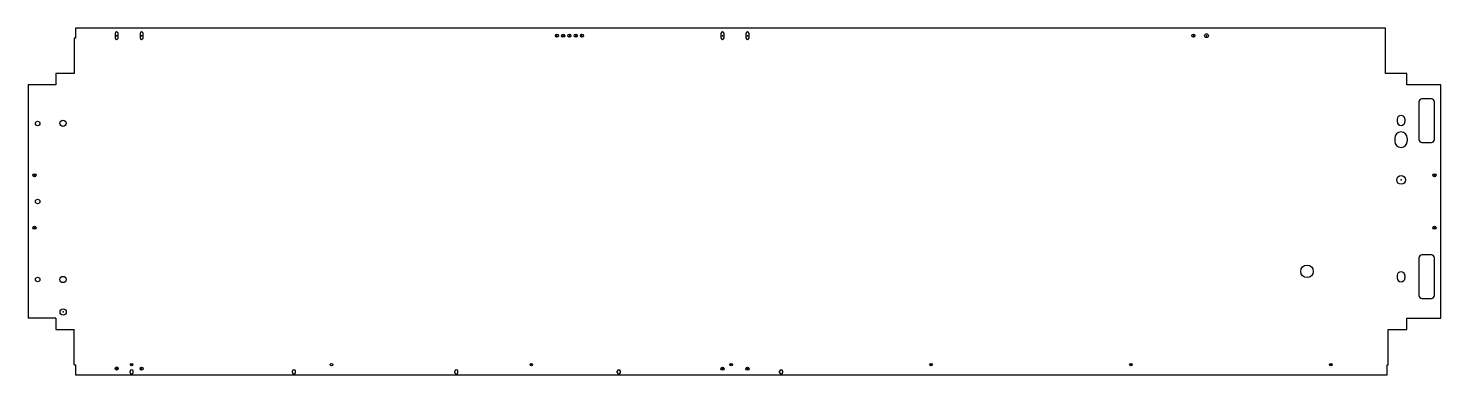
# Model space of a CAD drawing. Extents: x 4536 to 6798, y -3414 to -2859.
import ezdxf

# ---------------------------------------------------------------- set-up
doc = ezdxf.new("R2010")
doc.units = 0
doc.header["$MEASUREMENT"] = 0
doc.layers.get('0').update_dxf_attribs({"linetype": 'CONTINUOUS'})
doc.layers.add('GR1-1', color=3, linetype='CONTINUOUS')

msp = doc.modelspace()

# ---------------------------------------------------------------- linework, layer by layer
for p, q in [((6724.1, -3035), (6724.1, -3040)), ((6744.1, -3035), (6744.1, -3040)), ((4580.1, -3323.5), (4536.1, -3323.5)), ((4580.1, -3323.5), (4580.1, -3341.5)), ((4580.1, -3341.5), (4609.6, -3341.5)), ((4609.6, -3398), (4609.6, -3341.5)), ((4609.6, -3398), (4611.6, -3398)), ((4611.6, -3398), (4611.6, -3414)), ((4699.1, -3410.4), (4699.1, -3408.4)), ((4704.1, -3410.4), (4704.1, -3408.4)), ((4959.1, -3410.4), (4959.1, -3408.4)), ((4964.1, -3410.4), (4964.1, -3408.4)), ((5219.1, -3410.4), (5219.1, -3408.4)), ((5224.1, -3410.4), (5224.1, -3408.4)), ((5479.1, -3410.4), (5479.1, -3408.4)), ((5484.1, -3410.4), (5484.1, -3408.4)), ((5739.1, -3410.4), (5739.1, -3408.4)), ((5744.1, -3410.4), (5744.1, -3408.4))]:
    msp.add_line(p, q)
for centre, radius in [((4591.6, -3011.5), 5), ((4551.1, -3011.5), 3.6), ((4546.1, -3094.5), 2.5), ((4551.1, -3136.5), 3.6), ((4546.1, -3178.5), 2.5), ((4591.6, -3261.5), 5), ((4551.1, -3261.5), 3.6), ((4701.6, -3397.9), 2.1), ((4717.6, -3404.4), 2.5), ((5021.6, -3397.9), 2.1), ((5341.6, -3397.9), 2.1), ((5647.6, -3404.4), 2.5), ((5661.6, -3397.9), 2.1), ((5687.6, -3404.4), 2.5)]:
    msp.add_circle(centre, radius)
for centre, start, end in [((4701.6, -3408.4), 0, 180), ((4701.6, -3410.4), 180, 0), ((4961.6, -3408.4), 0, 180), ((4961.6, -3410.4), 180, 0), ((5221.6, -3408.4), 0, 180), ((5221.6, -3410.4), 180, 0), ((5481.6, -3408.4), 0, 180), ((5481.6, -3410.4), 180, 0), ((5741.6, -3408.4), 0, 180), ((5741.6, -3410.4), 180, 0)]:
    msp.add_arc(centre, 2.5, start, end)
at = {"layer": 'GR1-1', "color": 3, "linetype": 'Continuous'}
for p, q in [((6709.1, -2859), (4611.6, -2859)), ((4611.6, -2859), (4611.6, -2875)), ((4675.1, -2867.5), (4675.1, -2874.5)), ((4680.1, -2874.5), (4680.1, -2867.5)), ((4715.1, -2867.5), (4715.1, -2874.5)), ((4720.1, -2874.5), (4720.1, -2867.5)), ((5645.1, -2867.5), (5645.1, -2874.5)), ((5650.1, -2874.5), (5650.1, -2867.5)), ((5685.1, -2867.5), (5685.1, -2874.5)), ((5690.1, -2874.5), (5690.1, -2867.5)), ((6709.1, -2931.5), (6709.1, -2859)), ((4611.6, -2875), (4609.6, -2875)), ((4609.6, -2875), (4609.6, -2931.5)), ((4609.6, -2931.5), (4580.1, -2931.5)), ((4580.1, -2931.5), (4580.1, -2949.5)), ((6743.1, -2931.5), (6709.1, -2931.5)), ((6743.1, -2949.5), (6743.1, -2931.5)), ((4580.1, -2949.5), (4536.1, -2949.5)), ((4536.1, -2949.5), (4536.1, -3323.5)), ((6797.6, -2949.5), (6743.1, -2949.5)), ((6797.6, -3323.5), (6797.6, -2949.5)), ((6762.6, -2977), (6762.6, -3037)), ((6782.6, -2972), (6767.6, -2972)), ((6787.6, -3037), (6787.6, -2977)), ((6727.9, -3004.9), (6727.9, -3008.4)), ((6740.4, -3008.4), (6740.4, -3004.9)), ((6767.6, -3042), (6782.6, -3042)), ((6762.6, -3227), (6762.6, -3287)), ((6782.6, -3222), (6767.6, -3222)), ((6787.6, -3287), (6787.6, -3227)), ((6727.9, -3255.3), (6727.9, -3258.8)), ((6740.4, -3258.8), (6740.4, -3255.3)), ((6767.6, -3292), (6782.6, -3292)), ((6743.1, -3341.5), (6743.1, -3323.5)), ((6743.1, -3323.5), (6797.6, -3323.5)), ((6713.6, -3398), (6713.6, -3341.5)), ((6713.6, -3341.5), (6743.1, -3341.5)), ((4611.6, -3414), (6711.6, -3414)), ((6711.6, -3414), (6711.6, -3398)), ((6711.6, -3398), (6713.6, -3398))]:
    msp.add_line(p, q, dxfattribs=at)
for centre, radius in [((5382.6, -2871), 2.5), ((5392.6, -2871), 2.5), ((5402.6, -2871), 2.5), ((5412.6, -2871), 2.5), ((5422.6, -2871), 2.5), ((6401.6, -2871), 2.5), ((6422.6, -2871), 3), ((4546.1, -3094.5), 2.5), ((6734.1, -3102), 7), ((6787.6, -3094.5), 2.5), ((4546.1, -3178.5), 2.5), ((6787.6, -3178.5), 2.5), ((6583.6, -3248.5), 10), ((4592, -3313.5), 5), ((4677.6, -3404), 2.5), ((4701.6, -3397.9), 2.1), ((5021.6, -3397.9), 2.1), ((5341.6, -3397.9), 2.1), ((5661.6, -3397.9), 2.1), ((5981.6, -3397.9), 2.1), ((6301.6, -3397.9), 2.1), ((6621.6, -3397.9), 2.1)]:
    msp.add_circle(centre, radius, dxfattribs=at)
for centre, radius, start, end in [((4677.6, -2867.5), 2.5, 0, 180), ((4717.6, -2867.5), 2.5, 0, 180), ((5647.6, -2867.5), 2.5, 0, 180), ((5687.6, -2867.5), 2.5, 0, 180), ((4677.6, -2874.5), 2.5, 180, 0), ((4717.6, -2874.5), 2.5, 180, 0), ((5647.6, -2874.5), 2.5, 180, 0), ((5687.6, -2874.5), 2.5, 180, 0), ((6767.6, -2977), 5, 90, 180), ((6782.6, -2977), 5, 0, 90), ((6734.1, -3004.9), 6.25, 0, 180), ((6734.1, -3035), 10, 0, 180), ((6734.1, -3008.4), 6.25, 180, 0), ((6734.1, -3040), 10, 180, 0), ((6767.6, -3037), 5, 180, 270), ((6782.6, -3037), 5, 270, 0), ((6767.6, -3227), 5, 90, 180), ((6782.6, -3227), 5, 0, 90), ((6734.1, -3255.3), 6.25, 0, 180), ((6734.1, -3258.8), 6.25, 180, 0), ((6767.6, -3287), 5, 180, 270), ((6782.6, -3287), 5, 270, 0)]:
    msp.add_arc(centre, radius, start, end, dxfattribs=at)
for p in [(4677.6, -2871), (4717.6, -2871), (5382.6, -2871), (5392.6, -2871), (5402.6, -2871), (5412.6, -2871), (5422.6, -2871), (5647.6, -2871), (5687.6, -2871), (6401.6, -2871), (6422.6, -2871), (4546.1, -3094.5), (6787.6, -3094.5), (6734.1, -3102), (4546.1, -3178.5), (6787.6, -3178.5), (4592, -3313.5), (4677.6, -3404), (4701.6, -3397.9), (4717.6, -3404), (5341.6, -3397.9), (5647.6, -3404), (5661.6, -3397.9), (5687.6, -3404), (5981.6, -3397.9), (6301.6, -3397.9), (6621.6, -3397.9)]:
    msp.add_point(p, dxfattribs=at)

doc.saveas('drawing.dxf')
